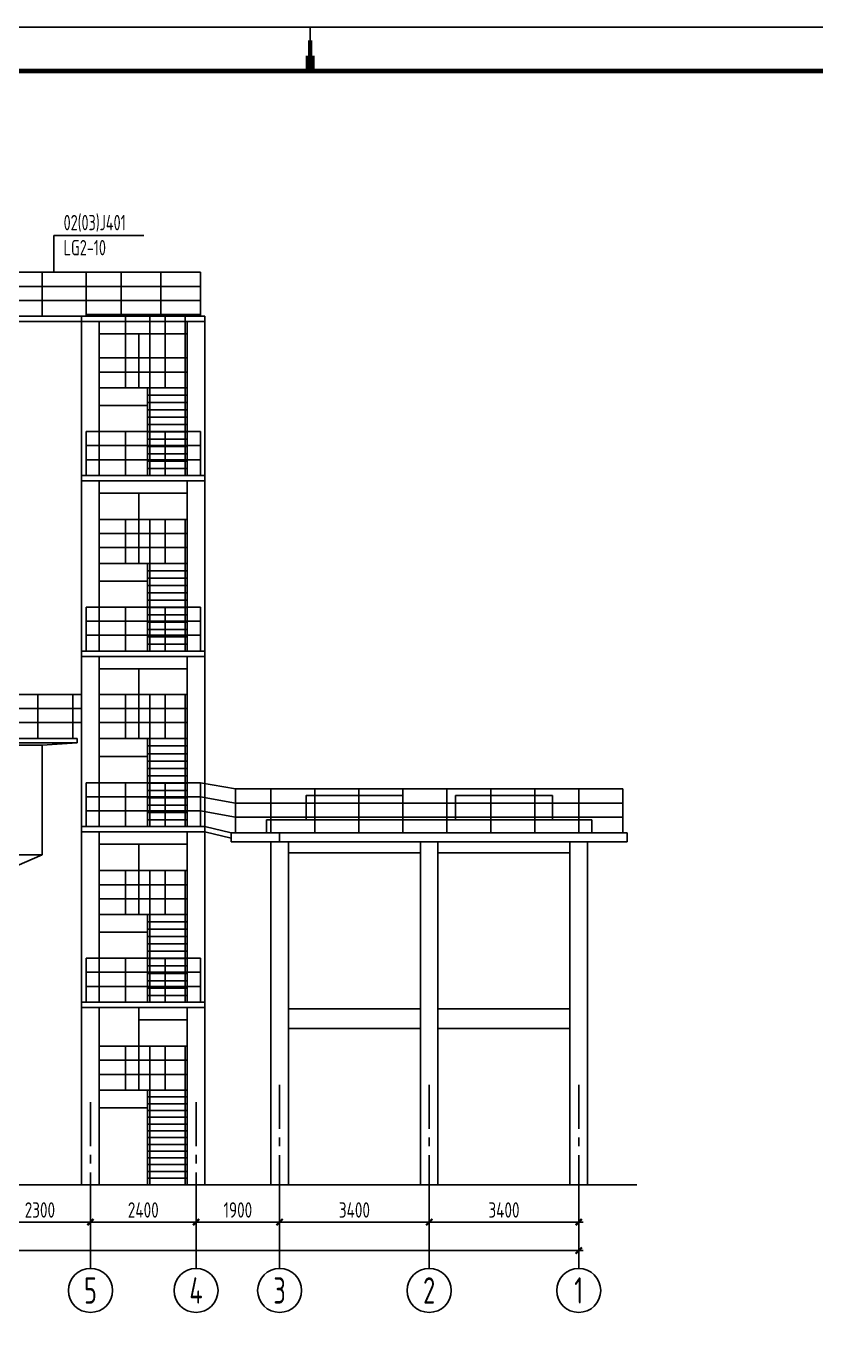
# Model space of a CAD drawing. Extents: x 665703 to 1047784, y -160603 to 92239.
# Drawn here: x 800635 to 818581, y 6217 to 36110 of the extents above; entities that cross this region are included whole.
import ezdxf
from ezdxf.enums import TextEntityAlignment as Align

# ---------------------------------------------------------------- set-up
doc = ezdxf.new("R2010")
doc.units = 0
doc.header["$LTSCALE"] = 800
doc.linetypes.add('CENTER', pattern=[2, 1.25, -0.25, 0.25, -0.25])
doc.layers.get('0').update_dxf_attribs({"linetype": 'CONTINUOUS'})
doc.layers.get('Defpoints').update_dxf_attribs({"linetype": 'CONTINUOUS'})
for name, color, linetype in [('AXIS', 4, 'CENTER'), ('DIM', 2, 'CONTINUOUS'), ('NUM', 7, 'CONTINUOUS'), ('TEXT', 7, 'CONTINUOUS'), ('TK', 7, 'CONTINUOUS'), ('中粗', 3, 'CONTINUOUS'), ('粗线', 1, 'CONTINUOUS')]:
    doc.layers.add(name, color=color, linetype=linetype)
doc.styles.add('TSSD_Axis', font='tssdeng.shx', dxfattribs={"width": 0.7, "bigfont": 'tssdchn.shx'})
doc.styles.add('TSSD_Dimension', font='Tssdeng.shx', dxfattribs={"width": 0.75, "bigfont": 'hztxt.shx'})
doc.styles.add('TSSD_Norm', font='Tssdeng.shx', dxfattribs={"bigfont": 'hztxt.shx'})
doc.dimstyles.new('TSSD_100_100', dxfattribs={"dimtxt": 350, "dimasz": 100, "dimexe": 100, "dimexo": 250, "dimgap": 100, "dimtad": 1, "dimdec": 0, "dimzin": 0, "dimdsep": 46, "dimtxsty": 'TSSD_Dimension', "dimblk": 'ARCHTICK', "dimcen": 0, "dimdle": 100, "dimclrt": 7, "dimadec": 0, "dimazin": 0, "dimtfac": 1, "dimtdec": 0, "dimtix": 1, "dimtmove": 2, "dimatfit": 3, "dimldrblk": 'ARCHTICK', "dimfxl": 0, "dimtolj": 1, "dimtzin": 0, "dimarcsym": 0})

# ---------------------------------------------------------------- blocks, each defined once
blk = doc.blocks.new('ts_axno')
at = {"color": 0, "linetype": 'ByBlock', "lineweight": -2}
blk.add_circle((0, 0), 0.5, dxfattribs=at)
at = {"color": 0, "linetype": 'ByBlock', "lineweight": -2, "style": 'TSSD_Axis', "width": 0.7}
blk.add_attdef('A', text='', height=0.6, dxfattribs=at).set_placement((0, 0), align=Align.MIDDLE_CENTER)
blk = doc.blocks.new('_ArchTick')
at = {"color": 0, "const_width": 0.5}
blk.add_lwpolyline([(-0.71, -0.71), (0.71, 0.71)], dxfattribs=at)
blk = doc.blocks.new('*D48')
at = {"layer": 'Defpoints', "color": 0, "transparency": 16777216}
for p in [(799794, 9765), (802094, 9765), (802094, 8915)]:
    blk.add_point(p, dxfattribs=at)
at = {"layer": 'DIM', "color": 0, "lineweight": -2, "transparency": 16777216}
for p, q in [((799794, 9515), (799794, 8815)), ((802094, 9515), (802094, 8815)), ((799694, 8915), (802194, 8915))]:
    blk.add_line(p, q, dxfattribs=at)
at = {"layer": 'DIM', "color": 0, "lineweight": -2, "transparency": 16777216, "xscale": 100, "yscale": 100, "zscale": 100, "rotation": 180}
blk.add_blockref('_ArchTick', (799794, 8915), dxfattribs=at)
at = {"layer": 'DIM', "color": 0, "lineweight": -2, "transparency": 16777216, "xscale": 100, "yscale": 100, "zscale": 100}
blk.add_blockref('_ArchTick', (802094, 8915), dxfattribs=at)
at = {"layer": 'DIM', "color": 7, "transparency": 16777216, "insert": (800944, 9190), "char_height": 350, "attachment_point": 5, "style": 'TSSD_Dimension'}
blk.add_mtext('\\A1;2300', dxfattribs=at)
blk = doc.blocks.new('*D49')
at = {"layer": 'Defpoints', "color": 0, "transparency": 16777216}
for p in [(802094, 9765), (804494, 9765), (804494, 8915)]:
    blk.add_point(p, dxfattribs=at)
at = {"layer": 'DIM', "color": 0, "lineweight": -2, "transparency": 16777216}
for p, q in [((802094, 9515), (802094, 8815)), ((804494, 9515), (804494, 8815)), ((801994, 8915), (804594, 8915))]:
    blk.add_line(p, q, dxfattribs=at)
at = {"layer": 'DIM', "color": 0, "lineweight": -2, "transparency": 16777216, "xscale": 100, "yscale": 100, "zscale": 100, "rotation": 180}
blk.add_blockref('_ArchTick', (802094, 8915), dxfattribs=at)
at = {"layer": 'DIM', "color": 0, "lineweight": -2, "transparency": 16777216, "xscale": 100, "yscale": 100, "zscale": 100}
blk.add_blockref('_ArchTick', (804494, 8915), dxfattribs=at)
at = {"layer": 'DIM', "color": 7, "transparency": 16777216, "insert": (803294, 9190), "char_height": 350, "attachment_point": 5, "style": 'TSSD_Dimension'}
blk.add_mtext('\\A1;2400', dxfattribs=at)
blk = doc.blocks.new('*D50')
at = {"layer": 'Defpoints', "color": 0, "transparency": 16777216}
for p in [(804494, 9765), (806394, 9765), (806394, 8915)]:
    blk.add_point(p, dxfattribs=at)
at = {"layer": 'DIM', "color": 0, "lineweight": -2, "transparency": 16777216}
for p, q in [((804494, 9515), (804494, 8815)), ((806394, 9515), (806394, 8815)), ((804394, 8915), (806494, 8915))]:
    blk.add_line(p, q, dxfattribs=at)
at = {"layer": 'DIM', "color": 0, "lineweight": -2, "transparency": 16777216, "xscale": 100, "yscale": 100, "zscale": 100, "rotation": 180}
blk.add_blockref('_ArchTick', (804494, 8915), dxfattribs=at)
at = {"layer": 'DIM', "color": 0, "lineweight": -2, "transparency": 16777216, "xscale": 100, "yscale": 100, "zscale": 100}
blk.add_blockref('_ArchTick', (806394, 8915), dxfattribs=at)
at = {"layer": 'DIM', "color": 7, "transparency": 16777216, "insert": (805444, 9190), "char_height": 350, "attachment_point": 5, "style": 'TSSD_Dimension'}
blk.add_mtext('\\A1;1900', dxfattribs=at)
blk = doc.blocks.new('*D51')
at = {"layer": 'Defpoints', "color": 0, "transparency": 16777216}
for p in [(806394, 9765), (809794, 9765), (809794, 8915)]:
    blk.add_point(p, dxfattribs=at)
at = {"layer": 'DIM', "color": 0, "lineweight": -2, "transparency": 16777216}
for p, q in [((806394, 9515), (806394, 8815)), ((809794, 9515), (809794, 8815)), ((806294, 8915), (809894, 8915))]:
    blk.add_line(p, q, dxfattribs=at)
at = {"layer": 'DIM', "color": 0, "lineweight": -2, "transparency": 16777216, "xscale": 100, "yscale": 100, "zscale": 100, "rotation": 180}
blk.add_blockref('_ArchTick', (806394, 8915), dxfattribs=at)
at = {"layer": 'DIM', "color": 0, "lineweight": -2, "transparency": 16777216, "xscale": 100, "yscale": 100, "zscale": 100}
blk.add_blockref('_ArchTick', (809794, 8915), dxfattribs=at)
at = {"layer": 'DIM', "color": 7, "transparency": 16777216, "insert": (808094, 9190), "char_height": 350, "attachment_point": 5, "style": 'TSSD_Dimension'}
blk.add_mtext('\\A1;3400', dxfattribs=at)
blk = doc.blocks.new('*D52')
at = {"layer": 'Defpoints', "color": 0, "transparency": 16777216}
for p in [(809794, 9765), (813194, 9765), (813194, 8915)]:
    blk.add_point(p, dxfattribs=at)
at = {"layer": 'DIM', "color": 0, "lineweight": -2, "transparency": 16777216}
for p, q in [((809794, 9515), (809794, 8815)), ((813194, 9515), (813194, 8815)), ((809694, 8915), (813294, 8915))]:
    blk.add_line(p, q, dxfattribs=at)
at = {"layer": 'DIM', "color": 0, "lineweight": -2, "transparency": 16777216, "xscale": 100, "yscale": 100, "zscale": 100, "rotation": 180}
blk.add_blockref('_ArchTick', (809794, 8915), dxfattribs=at)
at = {"layer": 'DIM', "color": 0, "lineweight": -2, "transparency": 16777216, "xscale": 100, "yscale": 100, "zscale": 100}
blk.add_blockref('_ArchTick', (813194, 8915), dxfattribs=at)
at = {"layer": 'DIM', "color": 7, "transparency": 16777216, "insert": (811494, 9190), "char_height": 350, "attachment_point": 5, "style": 'TSSD_Dimension'}
blk.add_mtext('\\A1;3400', dxfattribs=at)
blk = doc.blocks.new('*D53')
at = {"layer": 'Defpoints', "color": 0, "transparency": 16777216}
for p in [(773194, 9765), (813194, 9765), (773194, 8266)]:
    blk.add_point(p, dxfattribs=at)
at = {"layer": 'DIM', "color": 0, "lineweight": -2, "transparency": 16777216}
for p, q in [((773194, 9515), (773194, 8166)), ((813194, 9515), (813194, 8166)), ((813294, 8266), (773094, 8266))]:
    blk.add_line(p, q, dxfattribs=at)
at = {"layer": 'DIM', "color": 0, "lineweight": -2, "transparency": 16777216, "xscale": 100, "yscale": 100, "zscale": 100, "rotation": 180}
blk.add_blockref('_ArchTick', (773194, 8266), dxfattribs=at)
at = {"layer": 'DIM', "color": 0, "lineweight": -2, "transparency": 16777216, "xscale": 100, "yscale": 100, "zscale": 100}
blk.add_blockref('_ArchTick', (813194, 8266), dxfattribs=at)
at = {"layer": 'DIM', "color": 7, "transparency": 16777216, "insert": (793194, 8541), "char_height": 350, "attachment_point": 5, "style": 'TSSD_Dimension'}
blk.add_mtext('\\A1;40000', dxfattribs=at)
blk = doc.blocks.new('MI')
at = {"layer": 'TK'}
for points, const_width in [([(42050, 59400), (42050, 58400)], 35), ([(42050, 58400), (42050, 59100)], 100), ([(42050, 58400), (42050, 58750)], 200)]:
    blk.add_lwpolyline(points, dxfattribs=dict(at, const_width=const_width))

msp = doc.modelspace()

# ---------------------------------------------------------------- linework, layer by layer
at = {"layer": 'AXIS'}
for p, q in [((806393.5, 12038.3), (806393.5, 9764.7)), ((809793.5, 12038.3), (809793.5, 9764.7)), ((813193.5, 12038.3), (813193.5, 9764.7)), ((802093.5, 11644.1), (802093.5, 9764.7)), ((804493.5, 11644.1), (804493.5, 9764.7))]:
    msp.add_line(p, q, dxfattribs=at)
at = {"layer": 'NUM'}
for p, q in [((802093.5, 9764.7), (802093.5, 7859.7)), ((804493.5, 9764.7), (804493.5, 7859.7)), ((806393.5, 9764.7), (806393.5, 7859.7)), ((809793.5, 9764.7), (809793.5, 7859.7)), ((813193.5, 9764.7), (813193.5, 7859.7))]:
    msp.add_line(p, q, dxfattribs=at)
at = {"layer": 'TEXT'}
for p, q in [((801260.8, 30514.7), (801260.8, 31353.7)), ((801260.8, 31353.7), (803305.7, 31353.7))]:
    msp.add_line(p, q, dxfattribs=at)
at = {"layer": 'TK', "color": 2}
msp.add_lwpolyline([(849137.2, 36092.7), (765037.2, 36092.7), (765037.2, -23307.3), (849137.2, -23307.3)], close=True, dxfattribs=at)
at = {"layer": 'TK', "color": 2, "const_width": 100}
msp.add_lwpolyline([(767537.2, 35092.7), (848137.2, 35092.7), (848137.2, -22307.3), (767537.2, -22307.3)], close=True, dxfattribs=at)
at = {"layer": '中粗'}
for p, q in [((801893.5, 29514.7), (800243.5, 29514.7)), ((801893.5, 29394.7), (800243.5, 29394.7)), ((801893.5, 9764.7), (801893.5, 29514.7)), ((801893.5, 29514.7), (802293.5, 29514.7)), ((801893.5, 29514.7), (804693.5, 29514.7)), ((801893.5, 29394.7), (804693.5, 29394.7)), ((802293.5, 25893.7), (802293.5, 29394.7)), ((804293.5, 29514.7), (804693.5, 29514.7)), ((804293.5, 25893.7), (804293.5, 29394.7)), ((804693.5, 9764.7), (804693.5, 29514.7)), ((802293.5, 29114.7), (804293.5, 29114.7)), ((803193.5, 27886.7), (803193.5, 29114.7)), ((802293.5, 27886.7), (804293.5, 27886.7)), ((803393.5, 25893.7), (803393.5, 27886.7)), ((803393.5, 27719.7), (804293.5, 27719.7)), ((803393.5, 27552.7), (804293.5, 27552.7)), ((802293.5, 27486.7), (803393.5, 27486.7)), ((803393.5, 27385.7), (804293.5, 27385.7)), ((803393.5, 27218.7), (804293.5, 27218.7)), ((803393.5, 27051.7), (804293.5, 27051.7)), ((803393.5, 26884.7), (804293.5, 26884.7)), ((803393.5, 26717.7), (804293.5, 26717.7)), ((803393.5, 26550.7), (804293.5, 26550.7)), ((803393.5, 26383.7), (804293.5, 26383.7)), ((803393.5, 26216.7), (804293.5, 26216.7)), ((803393.5, 26049.7), (804293.5, 26049.7)), ((801893.5, 25893.7), (804693.5, 25893.7)), ((801893.5, 25773.7), (804693.5, 25773.7)), ((802293.5, 23893.7), (802293.5, 25773.7)), ((802293.5, 23893.7), (802293.5, 25773.7)), ((804293.5, 23893.7), (804293.5, 25773.7)), ((802293.5, 25493.7), (804293.5, 25493.7)), ((803193.5, 23893.7), (803193.5, 25493.7)), ((802293.5, 23893.7), (804293.5, 23893.7)), ((802293.5, 21900.7), (802293.5, 23893.7)), ((803393.5, 21900.7), (803393.5, 23893.7)), ((803393.5, 23726.7), (804293.5, 23726.7)), ((804293.5, 21900.7), (804293.5, 23893.7)), ((802293.5, 23493.7), (803393.5, 23493.7)), ((803393.5, 23559.7), (804293.5, 23559.7)), ((803393.5, 23392.7), (804293.5, 23392.7)), ((803393.5, 23225.7), (804293.5, 23225.7)), ((803393.5, 23058.7), (804293.5, 23058.7)), ((803393.5, 22891.7), (804293.5, 22891.7)), ((803393.5, 22724.7), (804293.5, 22724.7)), ((803393.5, 22557.7), (804293.5, 22557.7)), ((803393.5, 22390.7), (804293.5, 22390.7)), ((803393.5, 22223.7), (804293.5, 22223.7)), ((801893.5, 21900.7), (804693.5, 21900.7)), ((803393.5, 22056.7), (804293.5, 22056.7)), ((801893.5, 21780.7), (804693.5, 21780.7)), ((802293.5, 19914.7), (802293.5, 21780.7)), ((802293.5, 19914.7), (802293.5, 21780.7)), ((804293.5, 19914.7), (804293.5, 21780.7)), ((802293.5, 21500.7), (804293.5, 21500.7)), ((803193.5, 19914.7), (803193.5, 21500.7)), ((771193.5, 19914.7), (801083.7, 19914.7)), ((771193.5, 19814.7), (801793.5, 19814.7)), ((771993.5, 19764.7), (800993.5, 19764.7)), ((799793.5, 19914.7), (801793.5, 19914.7)), ((801793.5, 19814.7), (800993.5, 19764.7)), ((800993.5, 19764.7), (800993.5, 17264.7)), ((801793.5, 19914.7), (801793.5, 19814.7)), ((801793.5, 19914.7), (801793.5, 19814.7)), ((802293.5, 19914.7), (804293.5, 19914.7)), ((802293.5, 17907.7), (802293.5, 19914.7)), ((803393.5, 17907.7), (803393.5, 19914.7)), ((803393.5, 19747.7), (804293.5, 19747.7)), ((804293.5, 17907.7), (804293.5, 19914.7)), ((802293.5, 19500.7), (803393.5, 19500.7)), ((803393.5, 19566.7), (804293.5, 19566.7)), ((803393.5, 19399.7), (804293.5, 19399.7)), ((803393.5, 19232.7), (804293.5, 19232.7)), ((803393.5, 19065.7), (804293.5, 19065.7)), ((803393.5, 18898.7), (804293.5, 18898.7)), ((803393.5, 18731.7), (804293.5, 18731.7)), ((803393.5, 18564.7), (804293.5, 18564.7)), ((803393.5, 18397.7), (804293.5, 18397.7)), ((803393.5, 18230.7), (804293.5, 18230.7)), ((803393.5, 18063.7), (804293.5, 18063.7)), ((806093.5, 18064.7), (806093.5, 17764.7)), ((806093.5, 18064.7), (813493.5, 18064.7)), ((813493.5, 18064.7), (813493.5, 17764.7)), ((801893.5, 17907.7), (804693.5, 17907.7)), ((801893.5, 17787.7), (804693.5, 17787.7)), ((802293.5, 15907.7), (802293.5, 17787.7)), ((804293.5, 15907.7), (804293.5, 17787.7)), ((805293.5, 17764.7), (804693.5, 17907.7)), ((805293.5, 17644.7), (804693.5, 17787.7)), ((805293.5, 17764.7), (814293.5, 17764.7)), ((805293.5, 17764.7), (805293.5, 17564.7)), ((806393.5, 17564.7), (806393.5, 17764.7)), ((814293.5, 17764.7), (814293.5, 17564.7)), ((802293.5, 17507.7), (804293.5, 17507.7)), ((803193.5, 15907.7), (803193.5, 17507.7)), ((814293.5, 17564.7), (805293.5, 17564.7)), ((806193.5, 9764.7), (806193.5, 17564.7)), ((806593.5, 9764.7), (806593.5, 17564.7)), ((809593.5, 9764.7), (809593.5, 17564.7)), ((809993.5, 9764.7), (809993.5, 17564.7)), ((812993.5, 9764.7), (812993.5, 17564.7)), ((813393.5, 9764.7), (813393.5, 17564.7)), ((771993.5, 17264.7), (800993.5, 17264.7)), ((800993.5, 17264.7), (800068.5, 16864.7)), ((806593.5, 17314.7), (809593.5, 17314.7)), ((809993.5, 17314.7), (812993.5, 17314.7)), ((802293.5, 13914.7), (802293.5, 15907.7)), ((802293.5, 15907.7), (804293.5, 15907.7)), ((803393.5, 13914.7), (803393.5, 15907.7)), ((804293.5, 13914.7), (804293.5, 15907.7)), ((803393.5, 15740.7), (804293.5, 15740.7)), ((803393.5, 15573.7), (804293.5, 15573.7)), ((802293.5, 15507.7), (803393.5, 15507.7)), ((803393.5, 15406.7), (804293.5, 15406.7)), ((803393.5, 15239.7), (804293.5, 15239.7)), ((803393.5, 15072.7), (804293.5, 15072.7)), ((803393.5, 14905.7), (804293.5, 14905.7)), ((803393.5, 14738.7), (804293.5, 14738.7)), ((803393.5, 14571.7), (804293.5, 14571.7)), ((803393.5, 14404.7), (804293.5, 14404.7)), ((803393.5, 14237.7), (804293.5, 14237.7)), ((803393.5, 14070.7), (804293.5, 14070.7)), ((801893.5, 13914.7), (804693.5, 13914.7)), ((801893.5, 13794.7), (804693.5, 13794.7)), ((802293.5, 9764.7), (802293.5, 13794.7)), ((803193.5, 13794.7), (803193.5, 11914.7)), ((804293.5, 9764.7), (804293.5, 13794.7)), ((806593.5, 13764.7), (809593.5, 13764.7)), ((809993.5, 13764.7), (812993.5, 13764.7)), ((803193.5, 13514.7), (804293.5, 13514.7)), ((806593.5, 13314.7), (809593.5, 13314.7)), ((809993.5, 13314.7), (812993.5, 13314.7)), ((802293.5, 11914.7), (804293.5, 11914.7)), ((803193.5, 11914.7), (803193.5, 11914.7)), ((803393.5, 9764.7), (803393.5, 11914.7)), ((803393.5, 11760.7), (804293.5, 11760.7)), ((802293.5, 11514.7), (803393.5, 11514.7)), ((803393.5, 11606.7), (804293.5, 11606.7)), ((803393.5, 11452.7), (804293.5, 11452.7)), ((803393.5, 11298.7), (804293.5, 11298.7)), ((803393.5, 11144.7), (804293.5, 11144.7)), ((803393.5, 10990.7), (804293.5, 10990.7)), ((803393.5, 10836.7), (804293.5, 10836.7)), ((803393.5, 10682.7), (804293.5, 10682.7)), ((803393.5, 10528.7), (804293.5, 10528.7)), ((803393.5, 10374.7), (804293.5, 10374.7)), ((803393.5, 10220.7), (804293.5, 10220.7)), ((803393.5, 10066.7), (804293.5, 10066.7)), ((803393.5, 9912.7), (804293.5, 9912.7)), ((771515.2, 9764.7), (814513.8, 9764.7))]:
    msp.add_line(p, q, dxfattribs=at)
for points in [[(806993.5, 18064.7), (809193.5, 18064.7), (809193.5, 18614.7), (806993.5, 18614.7)], [(812593.5, 18064.7), (810393.5, 18064.7), (810393.5, 18614.7), (812593.5, 18614.7)]]:
    msp.add_lwpolyline(points, close=True, dxfattribs=at)
at = {"layer": '粗线'}
for p, q in [((804593.5, 30514.7), (772843.5, 30514.7)), ((800993.5, 29514.7), (800993.5, 30514.7)), ((801993.5, 29514.7), (801993.5, 30514.7)), ((802793.5, 29514.7), (802793.5, 30514.7)), ((803693.5, 29514.7), (803693.5, 30514.7)), ((804593.5, 29514.7), (804593.5, 30514.7)), ((804593.5, 30194.7), (772843.5, 30194.7)), ((804593.5, 29874.7), (772843.5, 29874.7)), ((801993.5, 29554.7), (804593.5, 29554.7)), ((802893.5, 27886.7), (802893.5, 29554.7)), ((803443.5, 25893.7), (803443.5, 29554.7)), ((803793.5, 27886.7), (803793.5, 29554.7)), ((804243.5, 25893.7), (804243.5, 29554.7)), ((802293.5, 28566.7), (804293.5, 28566.7)), ((802293.5, 28246.7), (804293.5, 28246.7)), ((801993.5, 25893.7), (801993.5, 26893.7)), ((801993.5, 26893.7), (804593.5, 26893.7)), ((802893.5, 25893.7), (802893.5, 26893.7)), ((803793.5, 25893.7), (803793.5, 26893.7)), ((803793.5, 25893.7), (803793.5, 26893.7)), ((804593.5, 25893.7), (804593.5, 26893.7)), ((801993.5, 26573.7), (804593.5, 26573.7)), ((801993.5, 26253.7), (804593.5, 26253.7)), ((802293.5, 24893.7), (804293.5, 24893.7)), ((802893.5, 23893.7), (802893.5, 24893.7)), ((803443.5, 21900.7), (803443.5, 24893.7)), ((803793.5, 23893.7), (803793.5, 24893.7)), ((804243.5, 21900.7), (804243.5, 24893.7)), ((802293.5, 24573.7), (804293.5, 24573.7)), ((802293.5, 24253.7), (804293.5, 24253.7)), ((801993.5, 21900.7), (801993.5, 22900.7)), ((801993.5, 22900.7), (804593.5, 22900.7)), ((802893.5, 21900.7), (802893.5, 22900.7)), ((803793.5, 21900.7), (803793.5, 22900.7)), ((804593.5, 21900.7), (804593.5, 22900.7)), ((801993.5, 22580.7), (804593.5, 22580.7)), ((801993.5, 22260.7), (804593.5, 22260.7)), ((801893.5, 20914.7), (771293.5, 20914.7)), ((800893.5, 19914.7), (800893.5, 20914.7)), ((801693.5, 19914.7), (801693.5, 20914.7)), ((802293.5, 20914.7), (804293.5, 20914.7)), ((802893.5, 19914.7), (802893.5, 20914.7)), ((803443.5, 17907.7), (803443.5, 20914.7)), ((803793.5, 19914.7), (803793.5, 20914.7)), ((804243.5, 17907.7), (804243.5, 20914.7)), ((801893.5, 20594.7), (771293.5, 20594.7)), ((802293.5, 20594.7), (804293.5, 20594.7)), ((801893.5, 20274.7), (771293.5, 20274.7)), ((802293.5, 20274.7), (804293.5, 20274.7)), ((801993.5, 17907.7), (801993.5, 18907.7)), ((801993.5, 18907.7), (804593.5, 18907.7)), ((802893.5, 17907.7), (802893.5, 18907.7)), ((803793.5, 17907.7), (803793.5, 18907.7)), ((804593.5, 17907.7), (804593.5, 18907.7)), ((804593.5, 18907.7), (805393.5, 18764.7)), ((801993.5, 18587.7), (804593.5, 18587.7)), ((805393.5, 18444.7), (804593.5, 18587.7)), ((805393.5, 17764.7), (805393.5, 18764.7)), ((814193.5, 18764.7), (805393.5, 18764.7)), ((806193.5, 17764.7), (806193.5, 18764.7)), ((807193.5, 17764.7), (807193.5, 18764.7)), ((808193.5, 17764.7), (808193.5, 18764.7)), ((809193.5, 17764.7), (809193.5, 18764.7)), ((810193.5, 17764.7), (810193.5, 18764.7)), ((811193.5, 17764.7), (811193.5, 18764.7)), ((812193.5, 17764.7), (812193.5, 18764.7)), ((813193.5, 17764.7), (813193.5, 18764.7)), ((814193.5, 17764.7), (814193.5, 18764.7)), ((801993.5, 18267.7), (804593.5, 18267.7)), ((805393.5, 18124.7), (804593.5, 18267.7)), ((814193.5, 18444.7), (805393.5, 18444.7)), ((814193.5, 18124.7), (805393.5, 18124.7)), ((802293.5, 16907.7), (804293.5, 16907.7)), ((802893.5, 15907.7), (802893.5, 16907.7)), ((803443.5, 13914.7), (803443.5, 16907.7)), ((803793.5, 15907.7), (803793.5, 16907.7)), ((804243.5, 13914.7), (804243.5, 16907.7)), ((802293.5, 16587.7), (804293.5, 16587.7)), ((802293.5, 16267.7), (804293.5, 16267.7)), ((801993.5, 13914.7), (801993.5, 14914.7)), ((801993.5, 14914.7), (804593.5, 14914.7)), ((802893.5, 13914.7), (802893.5, 14914.7)), ((803793.5, 13914.7), (803793.5, 14914.7)), ((804593.5, 13914.7), (804593.5, 14914.7)), ((801993.5, 14594.7), (804593.5, 14594.7)), ((801993.5, 14274.7), (804593.5, 14274.7)), ((802293.5, 12914.7), (804293.5, 12914.7)), ((802893.5, 11914.7), (802893.5, 12914.7)), ((803443.5, 9764.7), (803443.5, 12914.7)), ((803793.5, 11914.7), (803793.5, 12914.7)), ((804243.5, 9764.7), (804243.5, 12914.7)), ((802293.5, 12594.7), (804293.5, 12594.7)), ((802293.5, 12274.7), (804293.5, 12274.7))]:
    msp.add_line(p, q, dxfattribs=at)

# ---------------------------------------------------------------- block references
at = {"layer": 'NUM'}
ref = msp.add_blockref('ts_axno', (802093.5, 7359.7), dxfattribs=dict(at, xscale=1000, yscale=1000, zscale=1000, rotation=180))
ref.add_attrib('5', '5', dxfattribs={"height": 600, "style": 'TSSD_Axis', "width": 0.7}).set_placement((802093.5, 7359.7), align=Align.MIDDLE_CENTER)
ref = msp.add_blockref('ts_axno', (804493.5, 7359.7), dxfattribs=dict(at, xscale=1000, yscale=1000, zscale=1000, rotation=180))
ref.add_attrib('4', '4', dxfattribs={"height": 600, "style": 'TSSD_Axis', "width": 0.7}).set_placement((804493.5, 7359.7), align=Align.MIDDLE_CENTER)
ref = msp.add_blockref('ts_axno', (806393.5, 7359.7), dxfattribs=dict(at, xscale=1000, yscale=1000, zscale=1000, rotation=180))
ref.add_attrib('3', '3', dxfattribs={"height": 600, "style": 'TSSD_Axis', "width": 0.7}).set_placement((806393.5, 7359.7), align=Align.MIDDLE_CENTER)
ref = msp.add_blockref('ts_axno', (809793.5, 7359.7), dxfattribs=dict(at, xscale=1000, yscale=1000, zscale=1000, rotation=180))
ref.add_attrib('2', '2', dxfattribs={"height": 600, "style": 'TSSD_Axis', "width": 0.7}).set_placement((809793.5, 7359.7), align=Align.MIDDLE_CENTER)
ref = msp.add_blockref('ts_axno', (813193.5, 7359.7), dxfattribs=dict(at, xscale=1000, yscale=1000, zscale=1000, rotation=180))
ref.add_attrib('1', '1', dxfattribs={"height": 600, "style": 'TSSD_Axis', "width": 0.7}).set_placement((813193.5, 7359.7), align=Align.MIDDLE_CENTER)
at = {"layer": 'TK', "color": 2}
msp.add_blockref('MI', (765037.2, -23307.3), dxfattribs=at)

# ---------------------------------------------------------------- texts
at = {"layer": 'TEXT', "style": 'TSSD_Norm', "width": 0.7}
for s, p in [('02(03)J401', (801483.3, 31470.3)), ('LG2-10', (801483.3, 30900.7))]:
    msp.add_text(s, height=350, dxfattribs=at).set_placement(p)

# ---------------------------------------------------------------- dimensions: what is measured, and where the dimension line sits
at = {"layer": 'DIM'}
for base, p1, p2, picture, middle in [((773193.5, 8265.8), (813193.5, 9764.7), (773193.5, 9764.7), '*D53', (793193.5, 8540.8)), ((802093.5, 8915.1), (799793.5, 9764.7), (802093.5, 9764.7), '*D48', (800943.5, 9190.1)), ((804493.5, 8915.1), (802093.5, 9764.7), (804493.5, 9764.7), '*D49', (803293.5, 9190.1)), ((806393.5, 8915.1), (804493.5, 9764.7), (806393.5, 9764.7), '*D50', (805443.5, 9190.1)), ((809793.5, 8915.1), (806393.5, 9764.7), (809793.5, 9764.7), '*D51', (808093.5, 9190.1)), ((813193.5, 8915.1), (809793.5, 9764.7), (813193.5, 9764.7), '*D52', (811493.5, 9190.1))]:
    dim = msp.add_linear_dim(base=base, p1=p1, p2=p2, angle=180, dimstyle='TSSD_100_100', dxfattribs=at)
    dim.commit()
    dim.dimension.update_dxf_attribs({"geometry": picture, "text_midpoint": middle})

doc.saveas('drawing.dxf')
